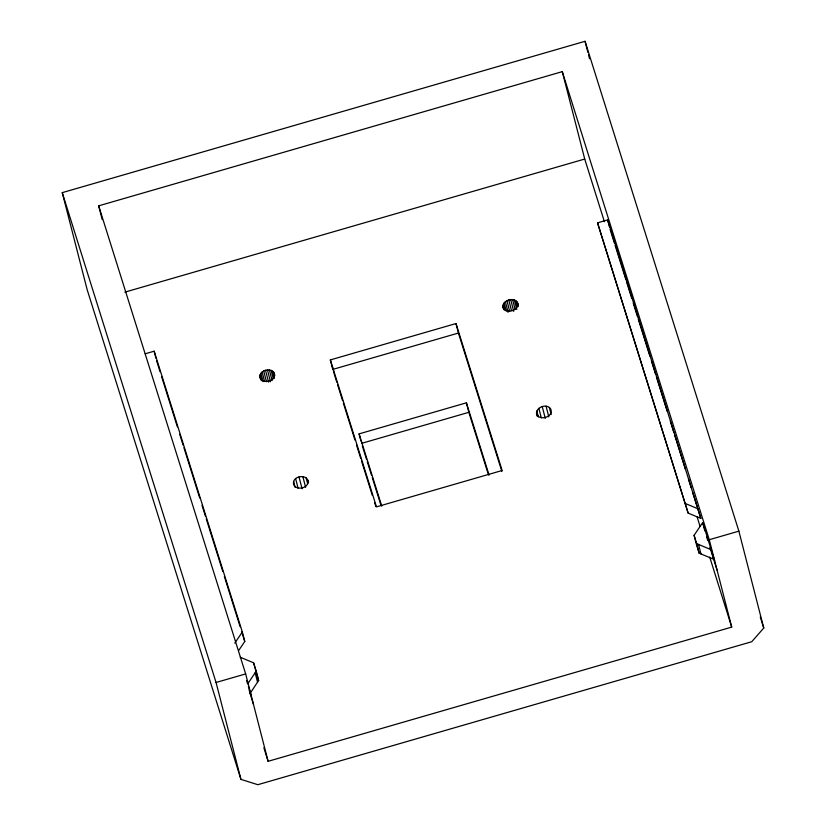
<?xml version="1.0" encoding="UTF-8"?>
<svg xmlns="http://www.w3.org/2000/svg" width="826" height="826" viewBox="0 0 826 826"><rect width="100%" height="100%" fill="white"/><g stroke="black" fill="none" stroke-linecap="round" stroke-linejoin="round"><path stroke-width="1.24" d="M259.818 376.305C260.345 369.005 273.871 367.095 274.645 375.076C274.118 382.376 260.593 384.286 259.818 376.305L260.727 379.867M293.622 481.455C291.671 489.87 305.723 490.128 307.84 483.282C309.781 474.867 295.739 474.609 293.622 481.455L295.14 487.392M503.829 309.75C498.625 300.106 517.634 294.727 518.274 305.568M536.714 414.053C539.729 421.776 554.773 416.325 550.467 408.54C545.49 402.499 533.142 408.715 537.323 416.428M253.479 704.341L250.061 693.458L258.621 680.531L256.215 671.197L253.582 662.803L240.211 657.217M256.215 671.197L247.624 683.959L246.509 680.407M234.801 643.134L242.328 631.973L154.163 351.195L145.169 353.786M238.611 650.609L244.764 641.472L242.328 631.973M717.071 570.116L713.654 559.233L699.147 553.183L696.514 544.778L694.088 535.32L702.689 522.569L714.635 560.617L731.712 627.11L268.109 761.314L263.866 747.798M763.751 628.039L751.753 641.719L257.826 784.7L240.944 779.383L87.122 289.534L62.249 192.644L585.056 41.3L738.878 531.149L763.751 628.039L760.271 616.97M102.218 219.571L98.686 205.839L562.289 71.645L709.266 539.719L714.635 560.617M124.85 292.156L584.725 159.036L562.289 71.645M597.539 222.844L607.647 219.922L700.84 518.408L688.141 513.091L597.539 222.844L688.141 513.091M330.338 359.919L455.993 323.544L502.136 470.5L376.48 506.865L330.338 359.919L332.775 369.408L458.43 333.043L455.993 323.544M360.921 441.001L359.083 433.877L466.391 402.82L489.095 475.115M361.53 443.376L468.838 412.319L466.391 402.82M240.944 779.383L216.061 682.482L245.663 673.913L98.686 205.839M709.266 539.719L738.878 531.149M694.088 535.32L696.71 543.673L711.217 549.734L713.654 559.233M685.714 503.654L698.414 508.961M503.22 307.375C506.121 314.345 519.151 310.731 517.665 303.194M257.505 678.239L258.621 680.531L253.582 662.803M610.084 229.391L614.327 242.916M615.102 245.374L625.922 279.818M626.686 282.275L631.714 298.258M633.253 303.183L637.507 316.709M638.271 319.166L649.856 356.068M651.404 360.983L655.658 374.508M656.422 376.976L667.243 411.41M670.33 421.25L673.799 432.318M674.574 434.775L685.394 469.209M688.481 479.049L691.186 487.66M692.725 492.585L696.979 506.111M697.743 508.568L700.84 518.408M706.591 536.745L707.706 540.297M709.937 547.401L713.282 558.046M584.725 159.036L604.405 221.698M696.989 516.539L700.076 526.369M709.72 557.085L731.712 627.11M458.43 333.043L501.878 471.429M468.838 412.319L488.455 474.816M359.083 433.877L381.788 506.183M362.294 445.834L366.527 459.308M367.302 461.765L371.535 475.239M372.299 477.696L380.765 504.655M334.871 376.088L336.801 382.242M337.576 384.699L342.604 400.693M343.379 403.16L354.963 440.072M356.512 444.997L360.766 458.533M361.54 460.991L372.35 495.445M374.674 502.838L375.83 506.524M156.599 360.694L160.068 371.721M161.607 376.625L177.394 426.897M179.696 434.259L183.166 445.297M183.94 447.744L199.716 498.016M202.029 505.378L205.498 516.405M206.263 518.862L222.824 571.582M224.362 576.486L240.149 626.758M241.688 631.663L244.764 641.472M248.378 686.375L251.042 694.842M62.249 192.644L216.061 682.482M585.056 41.3L587.936 52.482M588.566 54.96L589.527 58.687M702.689 522.569L704.805 530.839M698.517 544.427L700.954 553.905M696.71 543.673L699.147 553.183M607.647 219.922L609.474 227.016M549.342 407.435L551.169 414.559M546.069 406.206L548.815 416.893M516.973 301.862L518.191 306.611M515.837 300.757L517.365 306.694M542.228 406.526L545.274 418.4M514.34 299.962L516.777 309.461M512.574 299.528L515.011 309.027M538.851 408.302L541.288 417.801M510.664 299.487L513.71 311.361M508.733 299.848L511.48 310.535M536.828 411.059L538.356 416.996M506.927 300.571L509.663 311.257M505.347 301.624L508.093 312.311M504.128 302.915L506.266 311.226M503.333 304.381L504.862 310.318M503.024 305.899L503.943 309.461M332.052 365.36L334.489 374.859M307.953 480.278L308.563 482.652M306.126 477.841L307.654 483.778M302.863 476.612L305.599 487.299M273.767 372.258L274.676 375.83M272.632 371.163L274.459 378.287M299.022 476.922L302.068 488.796M271.135 370.368L273.261 378.68M269.359 369.934L272.105 380.621M295.636 478.698L298.072 488.197M267.448 369.893L270.494 381.767M265.518 370.244L268.574 382.118M263.711 370.977L266.457 381.664M262.141 372.02L264.578 381.519M260.913 373.321L263.05 381.633M260.128 374.777L261.646 380.714M255.141 672.787L257.578 682.266M245.663 673.913L268.109 761.314M249.142 689.896L250.061 693.458M154.163 351.195L155.99 358.319"/></g></svg>
